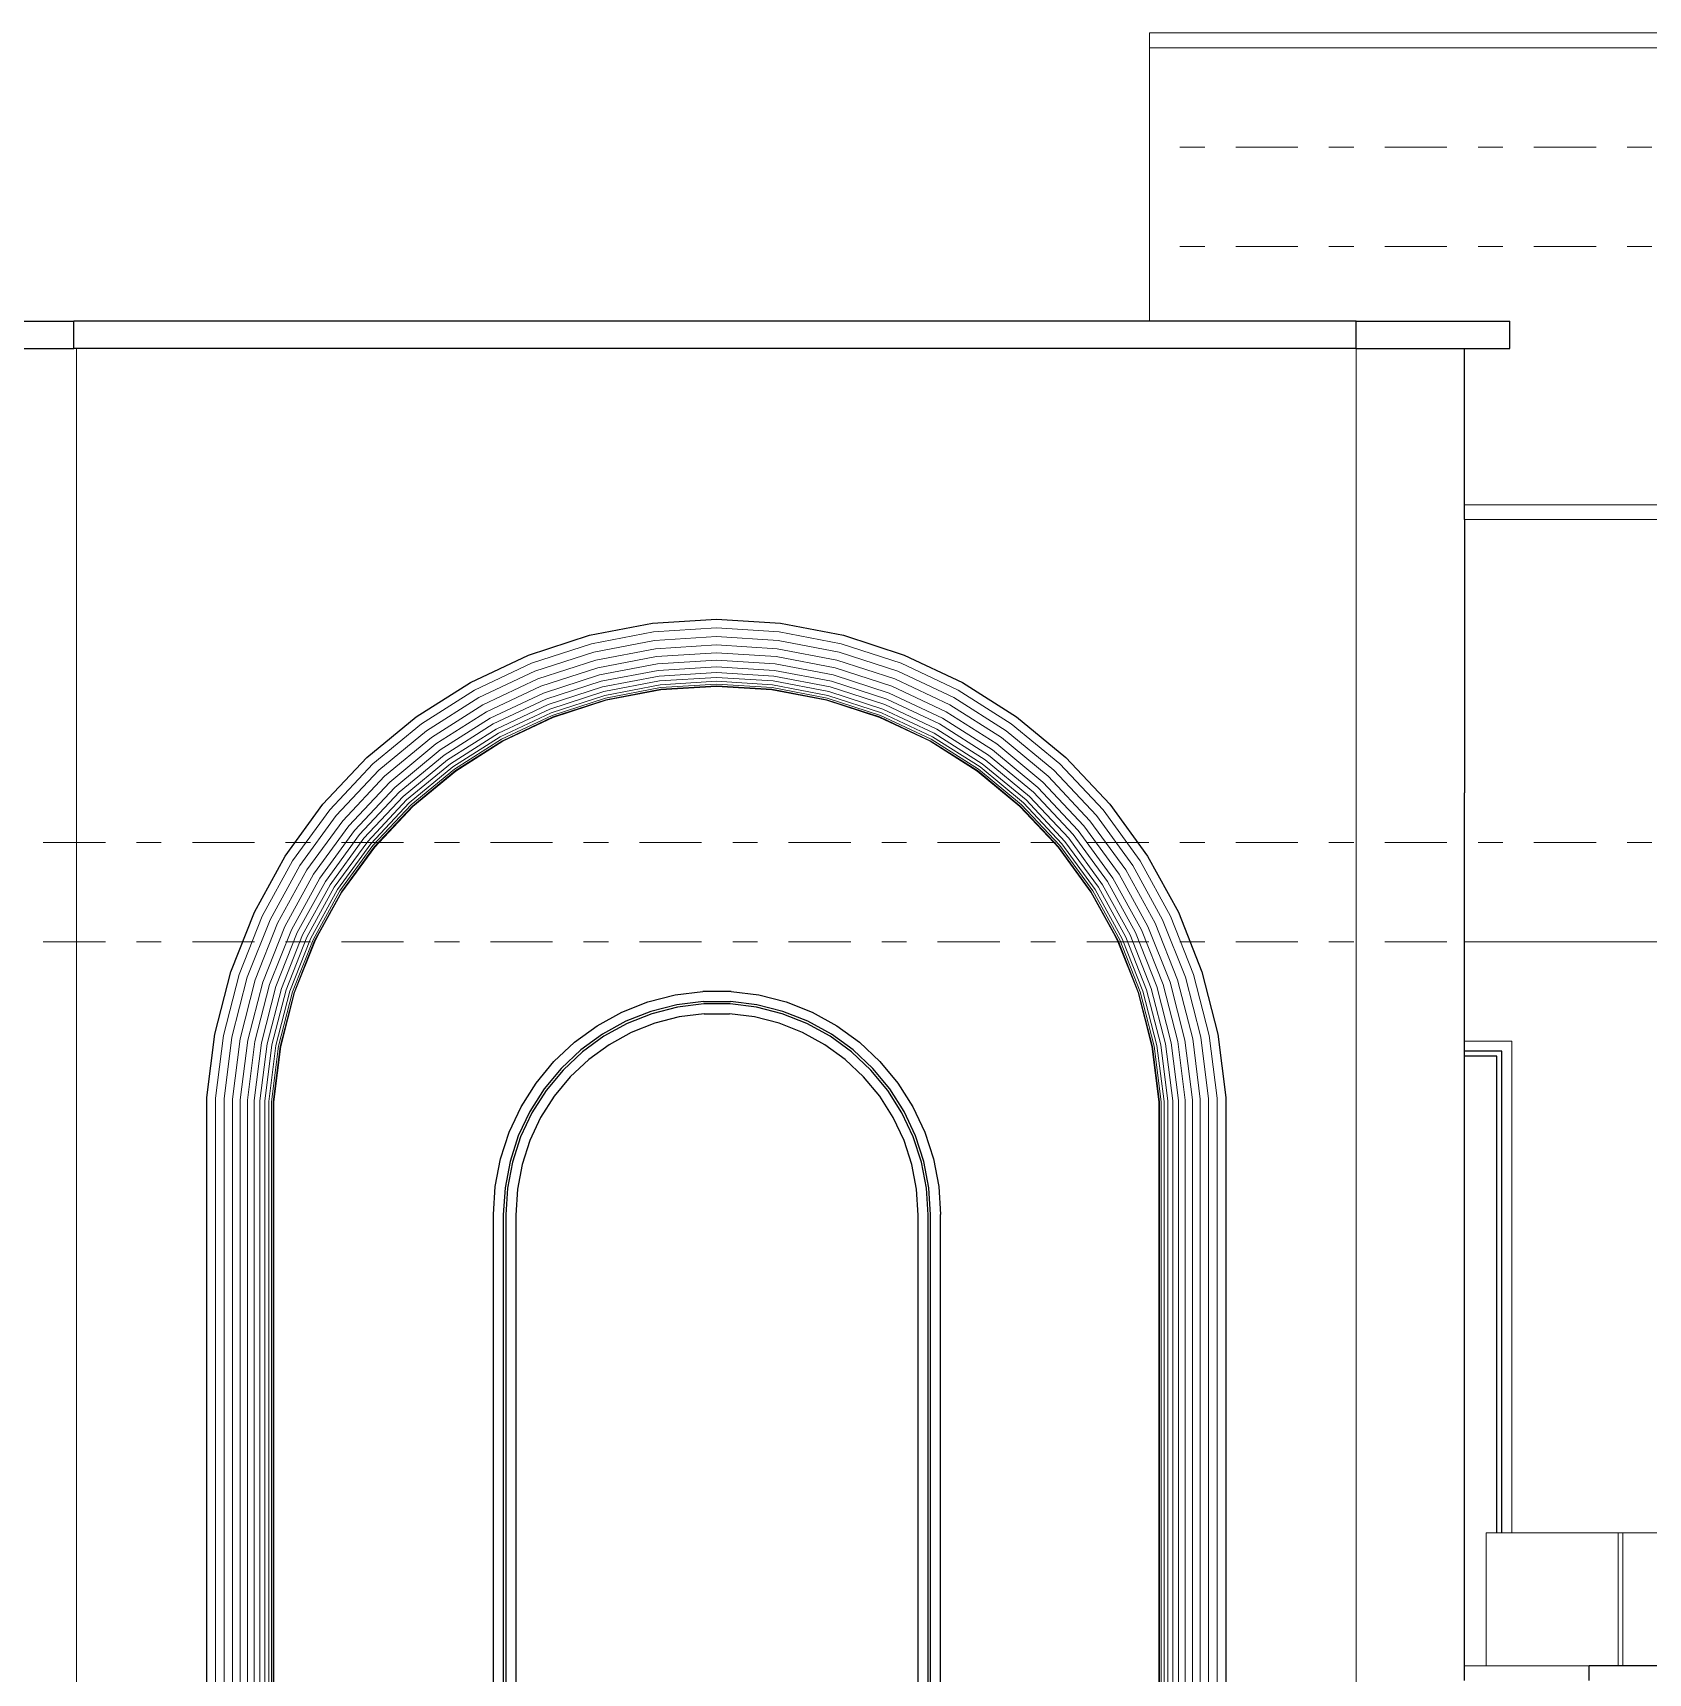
# Model space of a CAD drawing. Header units: metres. Extents: x 294 to 1101, y -498 to -355.
# Drawn here: x 493.58 to 500.09, y -466.83 to -460.22 of the extents above; entities that cross this region are included whole.
import ezdxf

# ---------------------------------------------------------------- set-up
doc = ezdxf.new("R2010")
doc.units = ezdxf.units.M
doc.linetypes.add('DASHDOT2', pattern=[0.5, 0.25, -0.125, 0, -0.125])
doc.layers.add('19-JARDINERIA', color=80, linetype='Continuous', lineweight=0)
doc.layers.add('roof', color=16, linetype='DASHDOT2', lineweight=18)
doc.layers.add('win', color=206, linetype='Continuous')

msp = doc.modelspace()

# ---------------------------------------------------------------- linework, layer by layer
for p, q in [((493.1418, -461.3805), (493.7493, -461.3805)), ((493.7493, -461.4915), (493.7493, -461.3805)), ((498.079, -461.3805), (493.7493, -461.3805)), ((498.579, -461.3805), (498.079, -461.3805)), ((498.9106, -461.3805), (498.579, -461.3805)), ((498.9106, -461.4915), (498.9106, -461.3805)), ((498.9106, -461.3805), (499.5295, -461.3805)), ((499.5295, -461.4915), (499.5295, -461.3805)), ((493.3238, -461.4915), (493.7493, -461.4915)), ((493.7607, -461.4915), (493.7493, -461.4915)), ((498.9106, -461.4915), (493.7607, -461.4915)), ((498.9106, -461.4915), (499.3475, -461.4915)), ((499.3475, -462.12), (499.3475, -461.4915)), ((499.3475, -461.4915), (499.5295, -461.4915)), ((499.3475, -462.18), (499.3475, -462.12)), ((499.3475, -462.18), (499.3475, -463.28)), ((495.8245, -462.6458), (496.078, -462.5975)), ((496.078, -462.5975), (496.3356, -462.5813)), ((496.3356, -462.5813), (496.5932, -462.5975)), ((496.5932, -462.5975), (496.8468, -462.6458)), ((495.579, -462.7256), (495.8245, -462.6458)), ((496.8468, -462.6458), (497.0922, -462.7256)), ((495.3455, -462.8355), (495.579, -462.7256)), ((497.0922, -462.7256), (497.3258, -462.8355)), ((495.1276, -462.9738), (495.3455, -462.8355)), ((497.3258, -462.8355), (497.5437, -462.9738)), ((494.9287, -463.1383), (495.1276, -462.9738)), ((497.5437, -462.9738), (497.7426, -463.1383)), ((494.752, -463.3264), (494.9287, -463.1383)), ((497.7426, -463.1383), (497.9192, -463.3264)), ((494.6003, -463.5353), (494.752, -463.3264)), ((497.9192, -463.3264), (498.0709, -463.5353)), ((499.3475, -463.48), (499.3475, -463.28)), ((494.476, -463.7614), (494.6003, -463.5353)), ((498.0709, -463.5353), (498.1953, -463.7614)), ((499.3475, -463.88), (499.3475, -463.48)), ((494.381, -464.0014), (494.476, -463.7614)), ((498.1953, -463.7614), (498.2903, -464.0014)), ((499.3475, -464.28), (499.3475, -463.88)), ((494.3168, -464.2514), (494.381, -464.0014)), ((498.2903, -464.0014), (498.3545, -464.2514)), ((495.9549, -464.1639), (496.06, -464.1223)), ((496.06, -464.1223), (496.1694, -464.0942)), ((496.1694, -464.0942), (496.2816, -464.08)), ((496.3946, -464.08), (496.2816, -464.08)), ((496.3946, -464.08), (496.5067, -464.0942)), ((496.5067, -464.0942), (496.6162, -464.1223)), ((496.6162, -464.1223), (496.7213, -464.1639)), ((495.8558, -464.2183), (495.9549, -464.1639)), ((496.7213, -464.1639), (496.8203, -464.2183)), ((494.2844, -464.5075), (494.3168, -464.2514)), ((495.7644, -464.2848), (495.8558, -464.2183)), ((496.8203, -464.2183), (496.9117, -464.2848)), ((498.3545, -464.2514), (498.3868, -464.5075)), ((495.682, -464.3621), (495.7644, -464.2848)), ((496.9117, -464.2848), (496.9941, -464.3621)), ((499.3475, -464.32), (499.3475, -464.28)), ((499.3475, -464.34), (499.3475, -464.32)), ((495.61, -464.4492), (495.682, -464.3621)), ((496.9941, -464.3621), (497.0662, -464.4492)), ((499.3475, -466.795), (499.3475, -464.34)), ((495.5494, -464.5447), (495.61, -464.4492)), ((497.0662, -464.4492), (497.1267, -464.5447)), ((494.2844, -470.96), (494.2844, -464.5075)), ((498.3868, -464.5075), (498.3868, -470.96)), ((495.5013, -464.6469), (495.5494, -464.5447)), ((497.1267, -464.5447), (497.1749, -464.6469)), ((495.4663, -464.7544), (495.5013, -464.6469)), ((497.1749, -464.6469), (497.2098, -464.7544)), ((495.4452, -464.8654), (495.4663, -464.7544)), ((497.2098, -464.7544), (497.231, -464.8654)), ((495.4381, -464.9782), (495.4452, -464.8654)), ((497.231, -464.8654), (497.2381, -464.9782)), ((495.4381, -467.22), (495.4381, -464.9782)), ((497.2381, -467.22), (497.2381, -464.9782)), ((499.3475, -466.8551), (499.3475, -466.795)), ((499.849, -466.8551), (499.849, -466.795)), ((499.879, -466.795), (499.849, -466.795)), ((499.9659, -466.795), (499.879, -466.795)), ((499.9849, -466.795), (499.9659, -466.795)), ((504.0864, -466.795), (499.9849, -466.795))]:
    msp.add_line(p, q)
at = {"layer": '19-JARDINERIA', "color": 251}
for p, q in [((498.079, -460.28), (498.079, -460.22)), ((498.079, -460.22), (504.6764, -460.22)), ((504.6764, -460.28), (498.079, -460.28)), ((498.079, -460.68), (498.079, -460.28)), ((498.079, -461.08), (498.079, -460.68)), ((498.079, -461.3805), (498.079, -461.08)), ((493.7607, -461.4915), (493.7607, -470.96)), ((498.9106, -461.4915), (498.9106, -470.96)), ((500.8854, -462.12), (499.3475, -462.12)), ((499.3475, -462.18), (503.8764, -462.18)), ((496.0825, -462.6325), (496.3356, -462.6165)), ((496.3356, -462.6165), (496.5888, -462.6325)), ((495.592, -462.7584), (495.8333, -462.68)), ((495.8333, -462.68), (496.0825, -462.6325)), ((495.8419, -462.7136), (496.0868, -462.6669)), ((496.0868, -462.6669), (496.3356, -462.6512)), ((496.091, -462.7001), (496.3356, -462.6847)), ((496.3356, -462.6512), (496.5845, -462.6669)), ((496.3356, -462.6847), (496.5803, -462.7001)), ((496.5845, -462.6669), (496.8294, -462.7136)), ((496.5888, -462.6325), (496.838, -462.68)), ((496.838, -462.68), (497.0792, -462.7584)), ((495.6048, -462.7906), (495.8419, -462.7136)), ((495.6171, -462.8217), (495.8502, -462.746)), ((495.8502, -462.746), (496.091, -462.7001)), ((495.8581, -462.7767), (496.095, -462.7315)), ((496.095, -462.7315), (496.3356, -462.7164)), ((496.0987, -462.7607), (496.3356, -462.7458)), ((496.3356, -462.7164), (496.5763, -462.7315)), ((496.3356, -462.7458), (496.5726, -462.7607)), ((496.5763, -462.7315), (496.8132, -462.7767)), ((496.5803, -462.7001), (496.821, -462.746)), ((496.821, -462.746), (497.0542, -462.8217)), ((496.8294, -462.7136), (497.0665, -462.7906)), ((495.3625, -462.8664), (495.592, -462.7584)), ((495.3792, -462.8968), (495.6048, -462.7906)), ((495.6288, -462.8512), (495.8581, -462.7767)), ((495.6396, -462.8786), (495.8654, -462.8052)), ((495.8654, -462.8052), (496.0987, -462.7607)), ((495.872, -462.8309), (496.102, -462.7871)), ((495.8778, -462.8535), (496.1049, -462.8102)), ((496.102, -462.7871), (496.3356, -462.7724)), ((496.1049, -462.8102), (496.3356, -462.7957)), ((496.1074, -462.8297), (496.3356, -462.8153)), ((496.3356, -462.7724), (496.5693, -462.7871)), ((496.3356, -462.7957), (496.5664, -462.8102)), ((496.3356, -462.8153), (496.5639, -462.8297)), ((496.5664, -462.8102), (496.7934, -462.8535)), ((496.5693, -462.7871), (496.7992, -462.8309)), ((496.5726, -462.7607), (496.8058, -462.8052)), ((496.8058, -462.8052), (497.0317, -462.8786)), ((496.8132, -462.7767), (497.0425, -462.8512)), ((497.0665, -462.7906), (497.2921, -462.8968)), ((497.0792, -462.7584), (497.3088, -462.8664)), ((495.1483, -463.0023), (495.3625, -462.8664)), ((495.3953, -462.9261), (495.6171, -462.8217)), ((495.4106, -462.9539), (495.6288, -462.8512)), ((495.4248, -462.9796), (495.6396, -462.8786)), ((495.6494, -462.9033), (495.872, -462.8309)), ((495.658, -462.9249), (495.8778, -462.8535)), ((495.6652, -462.9432), (495.8827, -462.8725)), ((495.8827, -462.8725), (496.1074, -462.8297)), ((495.8866, -462.8877), (496.1093, -462.8452)), ((495.8894, -462.8987), (496.1108, -462.8565)), ((495.8911, -462.9054), (496.1116, -462.8633)), ((495.8917, -462.9076), (496.1119, -462.8656)), ((496.1093, -462.8452), (496.3356, -462.8309)), ((496.1108, -462.8565), (496.3356, -462.8423)), ((496.1116, -462.8633), (496.3356, -462.8492)), ((496.1119, -462.8656), (496.3356, -462.8515)), ((496.3356, -462.8309), (496.5619, -462.8452)), ((496.3356, -462.8423), (496.5605, -462.8565)), ((496.3356, -462.8492), (496.5596, -462.8633)), ((496.3356, -462.8515), (496.5594, -462.8656)), ((496.5594, -462.8656), (496.7795, -462.9076)), ((496.5596, -462.8633), (496.7801, -462.9054)), ((496.5605, -462.8565), (496.7818, -462.8987)), ((496.5619, -462.8452), (496.7847, -462.8877)), ((496.5639, -462.8297), (496.7886, -462.8725)), ((496.7886, -462.8725), (497.0061, -462.9432)), ((496.7934, -462.8535), (497.0133, -462.9249)), ((496.7992, -462.8309), (497.0219, -462.9033)), ((497.0317, -462.8786), (497.2465, -462.9796)), ((497.0425, -462.8512), (497.2607, -462.9539)), ((497.0542, -462.8217), (497.2759, -462.9261)), ((497.3088, -462.8664), (497.5229, -463.0023)), ((495.1687, -463.0304), (495.3792, -462.8968)), ((495.1884, -463.0574), (495.3953, -462.9261)), ((495.4376, -463.0029), (495.6494, -462.9033)), ((495.4488, -463.0234), (495.658, -462.9249)), ((495.4583, -463.0406), (495.6652, -462.9432)), ((495.671, -462.9577), (495.8866, -462.8877)), ((495.6751, -462.9683), (495.8894, -462.8987)), ((495.6777, -462.9747), (495.8911, -462.9054)), ((495.6785, -462.9769), (495.8917, -462.9076)), ((496.7795, -462.9076), (496.9927, -462.9769)), ((496.7801, -462.9054), (496.9936, -462.9747)), ((496.7818, -462.8987), (496.9961, -462.9683)), ((496.7847, -462.8877), (497.0003, -462.9577)), ((497.0061, -462.9432), (497.213, -463.0406)), ((497.0133, -462.9249), (497.2225, -463.0234)), ((497.0219, -462.9033), (497.2337, -463.0029)), ((497.2759, -462.9261), (497.4829, -463.0574)), ((497.2921, -462.8968), (497.5026, -463.0304)), ((494.9529, -463.164), (495.1483, -463.0023)), ((495.207, -463.0831), (495.4106, -462.9539)), ((495.2243, -463.1069), (495.4248, -462.9796)), ((495.2399, -463.1284), (495.4376, -463.0029)), ((495.4658, -463.0543), (495.671, -462.9577)), ((495.4713, -463.0642), (495.6751, -462.9683)), ((495.4746, -463.0703), (495.6777, -462.9747)), ((495.4757, -463.0723), (495.6785, -462.9769)), ((496.9927, -462.9769), (497.1956, -463.0723)), ((496.9936, -462.9747), (497.1967, -463.0703)), ((496.9961, -462.9683), (497.2, -463.0642)), ((497.0003, -462.9577), (497.2055, -463.0543)), ((497.2337, -463.0029), (497.4314, -463.1284)), ((497.2465, -462.9796), (497.447, -463.1069)), ((497.2607, -462.9539), (497.4643, -463.0831)), ((497.5229, -463.0023), (497.7184, -463.164)), ((494.9766, -463.1893), (495.1687, -463.0304)), ((494.9995, -463.2137), (495.1884, -463.0574)), ((495.2536, -463.1472), (495.4488, -463.0234)), ((495.2652, -463.1631), (495.4583, -463.0406)), ((495.2743, -463.1758), (495.4658, -463.0543)), ((495.281, -463.185), (495.4713, -463.0642)), ((495.2851, -463.1905), (495.4746, -463.0703)), ((495.2864, -463.1924), (495.4757, -463.0723)), ((497.1956, -463.0723), (497.3848, -463.1924)), ((497.1967, -463.0703), (497.3862, -463.1905)), ((497.2, -463.0642), (497.3902, -463.185)), ((497.2055, -463.0543), (497.3969, -463.1758)), ((497.213, -463.0406), (497.4061, -463.1631)), ((497.2225, -463.0234), (497.4177, -463.1472)), ((497.4829, -463.0574), (497.6718, -463.2137)), ((497.5026, -463.0304), (497.6947, -463.1893)), ((495.0212, -463.2368), (495.207, -463.0831)), ((495.0413, -463.2582), (495.2243, -463.1069)), ((495.0595, -463.2776), (495.2399, -463.1284)), ((495.0755, -463.2946), (495.2536, -463.1472)), ((497.4177, -463.1472), (497.5958, -463.2946)), ((497.4314, -463.1284), (497.6117, -463.2776)), ((497.447, -463.1069), (497.6299, -463.2582)), ((497.4643, -463.0831), (497.6501, -463.2368)), ((494.7792, -463.3489), (494.9529, -463.164)), ((494.8059, -463.371), (494.9766, -463.1893)), ((494.8317, -463.3924), (494.9995, -463.2137)), ((495.0889, -463.3089), (495.2652, -463.1631)), ((495.0996, -463.3203), (495.2743, -463.1758)), ((495.1074, -463.3286), (495.281, -463.185)), ((495.1121, -463.3336), (495.2851, -463.1905)), ((495.1137, -463.3353), (495.2864, -463.1924)), ((497.3848, -463.1924), (497.5576, -463.3353)), ((497.3862, -463.1905), (497.5591, -463.3336)), ((497.3902, -463.185), (497.5639, -463.3286)), ((497.3969, -463.1758), (497.5716, -463.3203)), ((497.4061, -463.1631), (497.5823, -463.3089)), ((497.6718, -463.2137), (497.8395, -463.3924)), ((497.6947, -463.1893), (497.8653, -463.371)), ((497.7184, -463.164), (497.8921, -463.3489)), ((494.8562, -463.4126), (495.0212, -463.2368)), ((494.8788, -463.4313), (495.0413, -463.2582)), ((494.8993, -463.4483), (495.0595, -463.2776)), ((497.6117, -463.2776), (497.772, -463.4483)), ((497.6299, -463.2582), (497.7925, -463.4313)), ((497.6501, -463.2368), (497.8151, -463.4126)), ((494.9172, -463.4631), (495.0755, -463.2946)), ((494.9324, -463.4756), (495.0889, -463.3089)), ((494.9444, -463.4856), (495.0996, -463.3203)), ((494.9532, -463.4928), (495.1074, -463.3286)), ((494.9585, -463.4972), (495.1121, -463.3336)), ((494.9778, -463.48), (495.1137, -463.3353)), ((497.5576, -463.3353), (497.6934, -463.48)), ((497.5591, -463.3336), (497.7128, -463.4972)), ((497.5639, -463.3286), (497.7181, -463.4928)), ((497.5716, -463.3203), (497.7269, -463.4856)), ((497.5823, -463.3089), (497.7389, -463.4756)), ((497.5958, -463.2946), (497.754, -463.4631)), ((494.6301, -463.5542), (494.7792, -463.3489)), ((494.6594, -463.5727), (494.8059, -463.371)), ((494.6877, -463.5907), (494.8317, -463.3924)), ((497.8395, -463.3924), (497.9836, -463.5907)), ((497.8653, -463.371), (498.0119, -463.5727)), ((497.8921, -463.3489), (498.0412, -463.5542)), ((494.7144, -463.6077), (494.8562, -463.4126)), ((494.7392, -463.6234), (494.8788, -463.4313)), ((494.7617, -463.6376), (494.8993, -463.4483)), ((494.7814, -463.6501), (494.9172, -463.4631)), ((494.7979, -463.6607), (494.9324, -463.4756)), ((497.7389, -463.4756), (497.8733, -463.6607)), ((497.754, -463.4631), (497.8899, -463.6501)), ((497.772, -463.4483), (497.9096, -463.6376)), ((497.7925, -463.4313), (497.932, -463.6234)), ((497.8151, -463.4126), (497.9569, -463.6077)), ((494.8111, -463.669), (494.9444, -463.4856)), ((494.8207, -463.6751), (494.9532, -463.4928)), ((494.8266, -463.6788), (494.9585, -463.4972)), ((494.8285, -463.6801), (494.9603, -463.4987)), ((494.9603, -463.4987), (494.9778, -463.48)), ((497.6934, -463.48), (497.711, -463.4987)), ((497.711, -463.4987), (497.8428, -463.6801)), ((497.7128, -463.4972), (497.8447, -463.6788)), ((497.7181, -463.4928), (497.8505, -463.6751)), ((497.7269, -463.4856), (497.8601, -463.669)), ((494.5079, -463.7764), (494.6301, -463.5542)), ((494.5393, -463.7912), (494.6594, -463.5727)), ((494.5696, -463.8055), (494.6877, -463.5907)), ((494.5983, -463.819), (494.7144, -463.6077)), ((497.9569, -463.6077), (498.073, -463.819)), ((497.9836, -463.5907), (498.1017, -463.8055)), ((498.0119, -463.5727), (498.132, -463.7912)), ((498.0412, -463.5542), (498.1634, -463.7764)), ((494.6249, -463.8315), (494.7392, -463.6234)), ((494.6489, -463.8428), (494.7617, -463.6376)), ((494.67, -463.8527), (494.7814, -463.6501)), ((494.6878, -463.8611), (494.7979, -463.6607)), ((494.7019, -463.8677), (494.8111, -463.669)), ((494.7122, -463.8726), (494.8207, -463.6751)), ((497.8505, -463.6751), (497.9591, -463.8726)), ((497.8601, -463.669), (497.9694, -463.8677)), ((497.8733, -463.6607), (497.9835, -463.8611)), ((497.8899, -463.6501), (498.0013, -463.8527)), ((497.9096, -463.6376), (498.0224, -463.8428)), ((497.932, -463.6234), (498.0464, -463.8315)), ((494.7184, -463.8755), (494.8266, -463.6788)), ((494.7373, -463.846), (494.8285, -463.6801)), ((497.8428, -463.6801), (497.934, -463.846)), ((497.8447, -463.6788), (497.9528, -463.8755)), ((494.4145, -464.0123), (494.5079, -463.7764)), ((494.4475, -464.023), (494.5393, -463.7912)), ((494.4793, -464.0334), (494.5696, -463.8055)), ((498.1017, -463.8055), (498.1919, -464.0334)), ((498.132, -463.7912), (498.2238, -464.023)), ((498.1634, -463.7764), (498.2567, -464.0123)), ((494.5095, -464.0432), (494.5983, -463.819)), ((494.5374, -464.0522), (494.6249, -463.8315)), ((494.5627, -464.0605), (494.6489, -463.8428)), ((494.5849, -464.0677), (494.67, -463.8527)), ((494.6036, -464.0737), (494.6878, -463.8611)), ((494.6184, -464.0786), (494.7019, -463.8677)), ((494.6292, -464.0821), (494.7122, -463.8726)), ((494.7205, -463.8765), (494.7373, -463.846)), ((497.934, -463.846), (497.9508, -463.8765)), ((497.9591, -463.8726), (498.042, -464.0821)), ((497.9694, -463.8677), (498.0528, -464.0786)), ((497.9835, -463.8611), (498.0677, -464.0737)), ((498.0013, -463.8527), (498.0864, -464.0677)), ((498.0224, -463.8428), (498.1086, -464.0605)), ((498.0464, -463.8315), (498.1338, -464.0522)), ((498.073, -463.819), (498.1618, -464.0432)), ((494.6358, -464.0842), (494.7184, -463.8755)), ((494.638, -464.0849), (494.7191, -463.88)), ((494.7191, -463.88), (494.7205, -463.8765)), ((497.9508, -463.8765), (497.9521, -463.88)), ((497.9521, -463.88), (498.0333, -464.0849)), ((497.9528, -463.8755), (498.0355, -464.0842)), ((499.3475, -463.88), (499.5372, -463.88)), ((499.5372, -463.88), (499.679, -463.88)), ((499.679, -463.88), (499.879, -463.88)), ((499.879, -463.88), (500.179, -463.88)), ((494.3514, -464.258), (494.4145, -464.0123)), ((494.3855, -464.2645), (494.4475, -464.023)), ((494.4184, -464.2708), (494.4793, -464.0334)), ((494.4495, -464.2767), (494.5095, -464.0432)), ((494.4784, -464.2822), (494.5374, -464.0522)), ((494.5045, -464.2872), (494.5627, -464.0605)), ((494.5274, -464.2916), (494.5849, -464.0677)), ((498.0864, -464.0677), (498.1439, -464.2916)), ((498.1086, -464.0605), (498.1668, -464.2872)), ((498.1338, -464.0522), (498.1929, -464.2822)), ((498.1618, -464.0432), (498.2217, -464.2767)), ((498.1919, -464.0334), (498.2529, -464.2708)), ((498.2238, -464.023), (498.2858, -464.2645)), ((498.2567, -464.0123), (498.3198, -464.258)), ((494.5467, -464.2953), (494.6036, -464.0737)), ((494.562, -464.2982), (494.6184, -464.0786)), ((494.5732, -464.3003), (494.6292, -464.0821)), ((494.58, -464.3016), (494.6358, -464.0842)), ((494.5823, -464.302), (494.638, -464.0849)), ((498.0333, -464.0849), (498.089, -464.302)), ((498.0355, -464.0842), (498.0913, -464.3016)), ((498.042, -464.0821), (498.0981, -464.3003)), ((498.0528, -464.0786), (498.1092, -464.2982)), ((498.0677, -464.0737), (498.1246, -464.2953)), ((494.3196, -464.5097), (494.3514, -464.258)), ((494.3542, -464.5119), (494.3855, -464.2645)), ((498.2858, -464.2645), (498.317, -464.5119)), ((498.3198, -464.258), (498.3516, -464.5097)), ((494.3877, -464.514), (494.4184, -464.2708)), ((494.4193, -464.5159), (494.4495, -464.2767)), ((494.4486, -464.5178), (494.4784, -464.2822)), ((494.4752, -464.5195), (494.5045, -464.2872)), ((494.4984, -464.5209), (494.5274, -464.2916)), ((494.518, -464.5222), (494.5467, -464.2953)), ((494.5336, -464.5231), (494.562, -464.2982)), ((494.545, -464.5239), (494.5732, -464.3003)), ((494.5519, -464.5243), (494.58, -464.3016)), ((494.5542, -464.5244), (494.5823, -464.302)), ((498.089, -464.302), (498.1171, -464.5244)), ((498.0913, -464.3016), (498.1194, -464.5243)), ((498.0981, -464.3003), (498.1263, -464.5239)), ((498.1092, -464.2982), (498.1376, -464.5231)), ((498.1246, -464.2953), (498.1532, -464.5222)), ((498.1439, -464.2916), (498.1728, -464.5209)), ((498.1668, -464.2872), (498.1961, -464.5195)), ((498.1929, -464.2822), (498.2226, -464.5178)), ((498.2217, -464.2767), (498.252, -464.5159)), ((498.2529, -464.2708), (498.2836, -464.514)), ((499.5372, -464.28), (499.3475, -464.28)), ((499.5372, -466.2598), (499.5372, -464.28)), ((494.3196, -470.96), (494.3196, -464.5097)), ((494.3542, -470.96), (494.3542, -464.5119)), ((494.3877, -470.96), (494.3877, -464.514)), ((494.4193, -470.96), (494.4193, -464.5159)), ((494.4486, -470.96), (494.4486, -464.5178)), ((494.4752, -470.96), (494.4752, -464.5195)), ((494.4984, -470.96), (494.4984, -464.5209)), ((494.518, -470.96), (494.518, -464.5222)), ((494.5336, -470.96), (494.5336, -464.5231)), ((494.545, -470.96), (494.545, -464.5239)), ((494.5519, -470.96), (494.5519, -464.5243)), ((494.5542, -464.5244), (494.5542, -467.22)), ((498.1171, -464.5244), (498.1171, -467.22)), ((498.1194, -464.5243), (498.1194, -470.96)), ((498.1263, -464.5239), (498.1263, -470.96)), ((498.1376, -464.5231), (498.1376, -470.96)), ((498.1532, -464.5222), (498.1532, -470.96)), ((498.1728, -464.5209), (498.1728, -470.96)), ((498.1961, -464.5195), (498.1961, -470.96)), ((498.2226, -464.5178), (498.2226, -470.96)), ((498.252, -464.5159), (498.252, -470.96)), ((498.2836, -464.514), (498.2836, -470.96)), ((498.317, -464.5119), (498.317, -470.96)), ((498.3516, -464.5097), (498.3516, -470.96)), ((499.4344, -466.2598), (499.4344, -466.795)), ((499.4772, -466.2598), (499.4344, -466.2598)), ((499.4972, -466.2598), (499.4772, -466.2598)), ((499.5372, -466.2598), (499.4972, -466.2598)), ((499.679, -466.2598), (499.5372, -466.2598)), ((499.9659, -466.2598), (499.679, -466.2598)), ((499.9659, -466.2598), (499.9659, -466.795)), ((499.9849, -466.2598), (499.9659, -466.2598)), ((499.9849, -466.2598), (499.9849, -466.795)), ((499.9849, -466.2598), (500.179, -466.2598)), ((499.4344, -466.795), (499.3475, -466.795)), ((499.849, -466.795), (499.4344, -466.795))]:
    msp.add_line(p, q, dxfattribs=at)
at = {"layer": 'roof'}
for p, q in [((504.6764, -460.68), (498.079, -460.68)), ((504.6764, -461.08), (498.079, -461.08)), ((504.6764, -463.48), (487.9948, -463.48)), ((504.6764, -463.88), (487.9948, -463.88))]:
    msp.add_line(p, q, dxfattribs=at)
at = {"layer": 'win'}
for p, q in [((496.1769, -464.1335), (496.0723, -464.1604)), ((496.2841, -464.12), (496.1769, -464.1335)), ((496.2847, -464.13), (496.1788, -464.1434)), ((496.2841, -464.12), (496.3921, -464.12)), ((496.3914, -464.13), (496.2847, -464.13)), ((496.4973, -464.1434), (496.3914, -464.13)), ((496.4992, -464.1335), (496.3921, -464.12)), ((496.6038, -464.1604), (496.4992, -464.1335)), ((495.9719, -464.2002), (495.8773, -464.2522)), ((496.0723, -464.1604), (495.9719, -464.2002)), ((496.0754, -464.1699), (495.9762, -464.2092)), ((496.1788, -464.1434), (496.0754, -464.1699)), ((496.1863, -464.1828), (496.0878, -464.208)), ((496.2872, -464.17), (496.1863, -464.1828)), ((496.2872, -464.17), (496.3889, -464.17)), ((496.4898, -464.1828), (496.3889, -464.17)), ((496.5883, -464.208), (496.4898, -464.1828)), ((496.6007, -464.1699), (496.4973, -464.1434)), ((496.6999, -464.2092), (496.6007, -464.1699)), ((496.7042, -464.2002), (496.6038, -464.1604)), ((496.7988, -464.2522), (496.7042, -464.2002)), ((495.8773, -464.2522), (495.7899, -464.3157)), ((495.8827, -464.2606), (495.7963, -464.3234)), ((495.9762, -464.2092), (495.8827, -464.2606)), ((495.9933, -464.2455), (495.9041, -464.2945)), ((496.0878, -464.208), (495.9933, -464.2455)), ((496.6829, -464.2455), (496.5883, -464.208)), ((496.772, -464.2945), (496.6829, -464.2455)), ((496.7935, -464.2606), (496.6999, -464.2092)), ((496.8798, -464.3234), (496.7935, -464.2606)), ((496.8862, -464.3157), (496.7988, -464.2522)), ((495.7899, -464.3157), (495.7112, -464.3896)), ((495.7963, -464.3234), (495.7185, -464.3964)), ((495.9041, -464.2945), (495.8219, -464.3543)), ((496.8543, -464.3543), (496.772, -464.2945)), ((496.9576, -464.3964), (496.8798, -464.3234)), ((496.9649, -464.3896), (496.8862, -464.3157)), ((499.4972, -464.32), (499.3475, -464.32)), ((499.4972, -466.2598), (499.4972, -464.32)), ((495.7112, -464.3896), (495.6424, -464.4728)), ((495.7185, -464.3964), (495.6505, -464.4787)), ((495.8219, -464.3543), (495.7477, -464.4239)), ((496.9284, -464.4239), (496.8543, -464.3543)), ((497.0257, -464.4787), (496.9576, -464.3964)), ((497.0338, -464.4728), (496.9649, -464.3896)), ((499.4772, -464.34), (499.3475, -464.34)), ((499.4772, -466.2598), (499.4772, -464.34)), ((495.7477, -464.4239), (495.6829, -464.5022)), ((496.9932, -464.5022), (496.9284, -464.4239)), ((495.6424, -464.4728), (495.5845, -464.564)), ((495.6505, -464.4787), (495.5933, -464.5688)), ((495.6829, -464.5022), (495.6284, -464.5881)), ((497.0477, -464.5881), (496.9932, -464.5022)), ((497.0828, -464.5688), (497.0257, -464.4787)), ((497.0916, -464.564), (497.0338, -464.4728)), ((495.5845, -464.564), (495.5385, -464.6617)), ((495.5933, -464.5688), (495.5479, -464.6654)), ((495.6284, -464.5881), (495.5851, -464.6801)), ((497.091, -464.6801), (497.0477, -464.5881)), ((497.1283, -464.6654), (497.0828, -464.5688)), ((497.1376, -464.6617), (497.0916, -464.564)), ((495.5385, -464.6617), (495.5052, -464.7644)), ((495.5479, -464.6654), (495.5149, -464.7669)), ((497.1613, -464.7669), (497.1283, -464.6654)), ((497.171, -464.7644), (497.1376, -464.6617)), ((495.5851, -464.6801), (495.5537, -464.7768)), ((497.1224, -464.7768), (497.091, -464.6801)), ((495.5052, -464.7644), (495.4849, -464.8705)), ((495.5149, -464.7669), (495.4949, -464.8717)), ((495.5537, -464.7768), (495.5346, -464.8767)), ((497.1415, -464.8767), (497.1224, -464.7768)), ((497.1813, -464.8717), (497.1613, -464.7669)), ((497.1912, -464.8705), (497.171, -464.7644)), ((495.4849, -464.8705), (495.4781, -464.9795)), ((495.4949, -464.8717), (495.4881, -464.9798)), ((495.5346, -464.8767), (495.5281, -464.9811)), ((497.1481, -464.9811), (497.1415, -464.8767)), ((497.1881, -464.9798), (497.1813, -464.8717)), ((497.1981, -464.9795), (497.1912, -464.8705)), ((495.4781, -464.9795), (495.4781, -470.92)), ((495.4881, -464.9798), (495.4881, -470.91)), ((495.5281, -464.9811), (495.5281, -467.167)), ((497.1481, -467.167), (497.1481, -464.9811)), ((497.1881, -470.91), (497.1881, -464.9798)), ((497.1981, -470.92), (497.1981, -464.9795))]:
    msp.add_line(p, q, dxfattribs=at)

doc.saveas('drawing.dxf')
